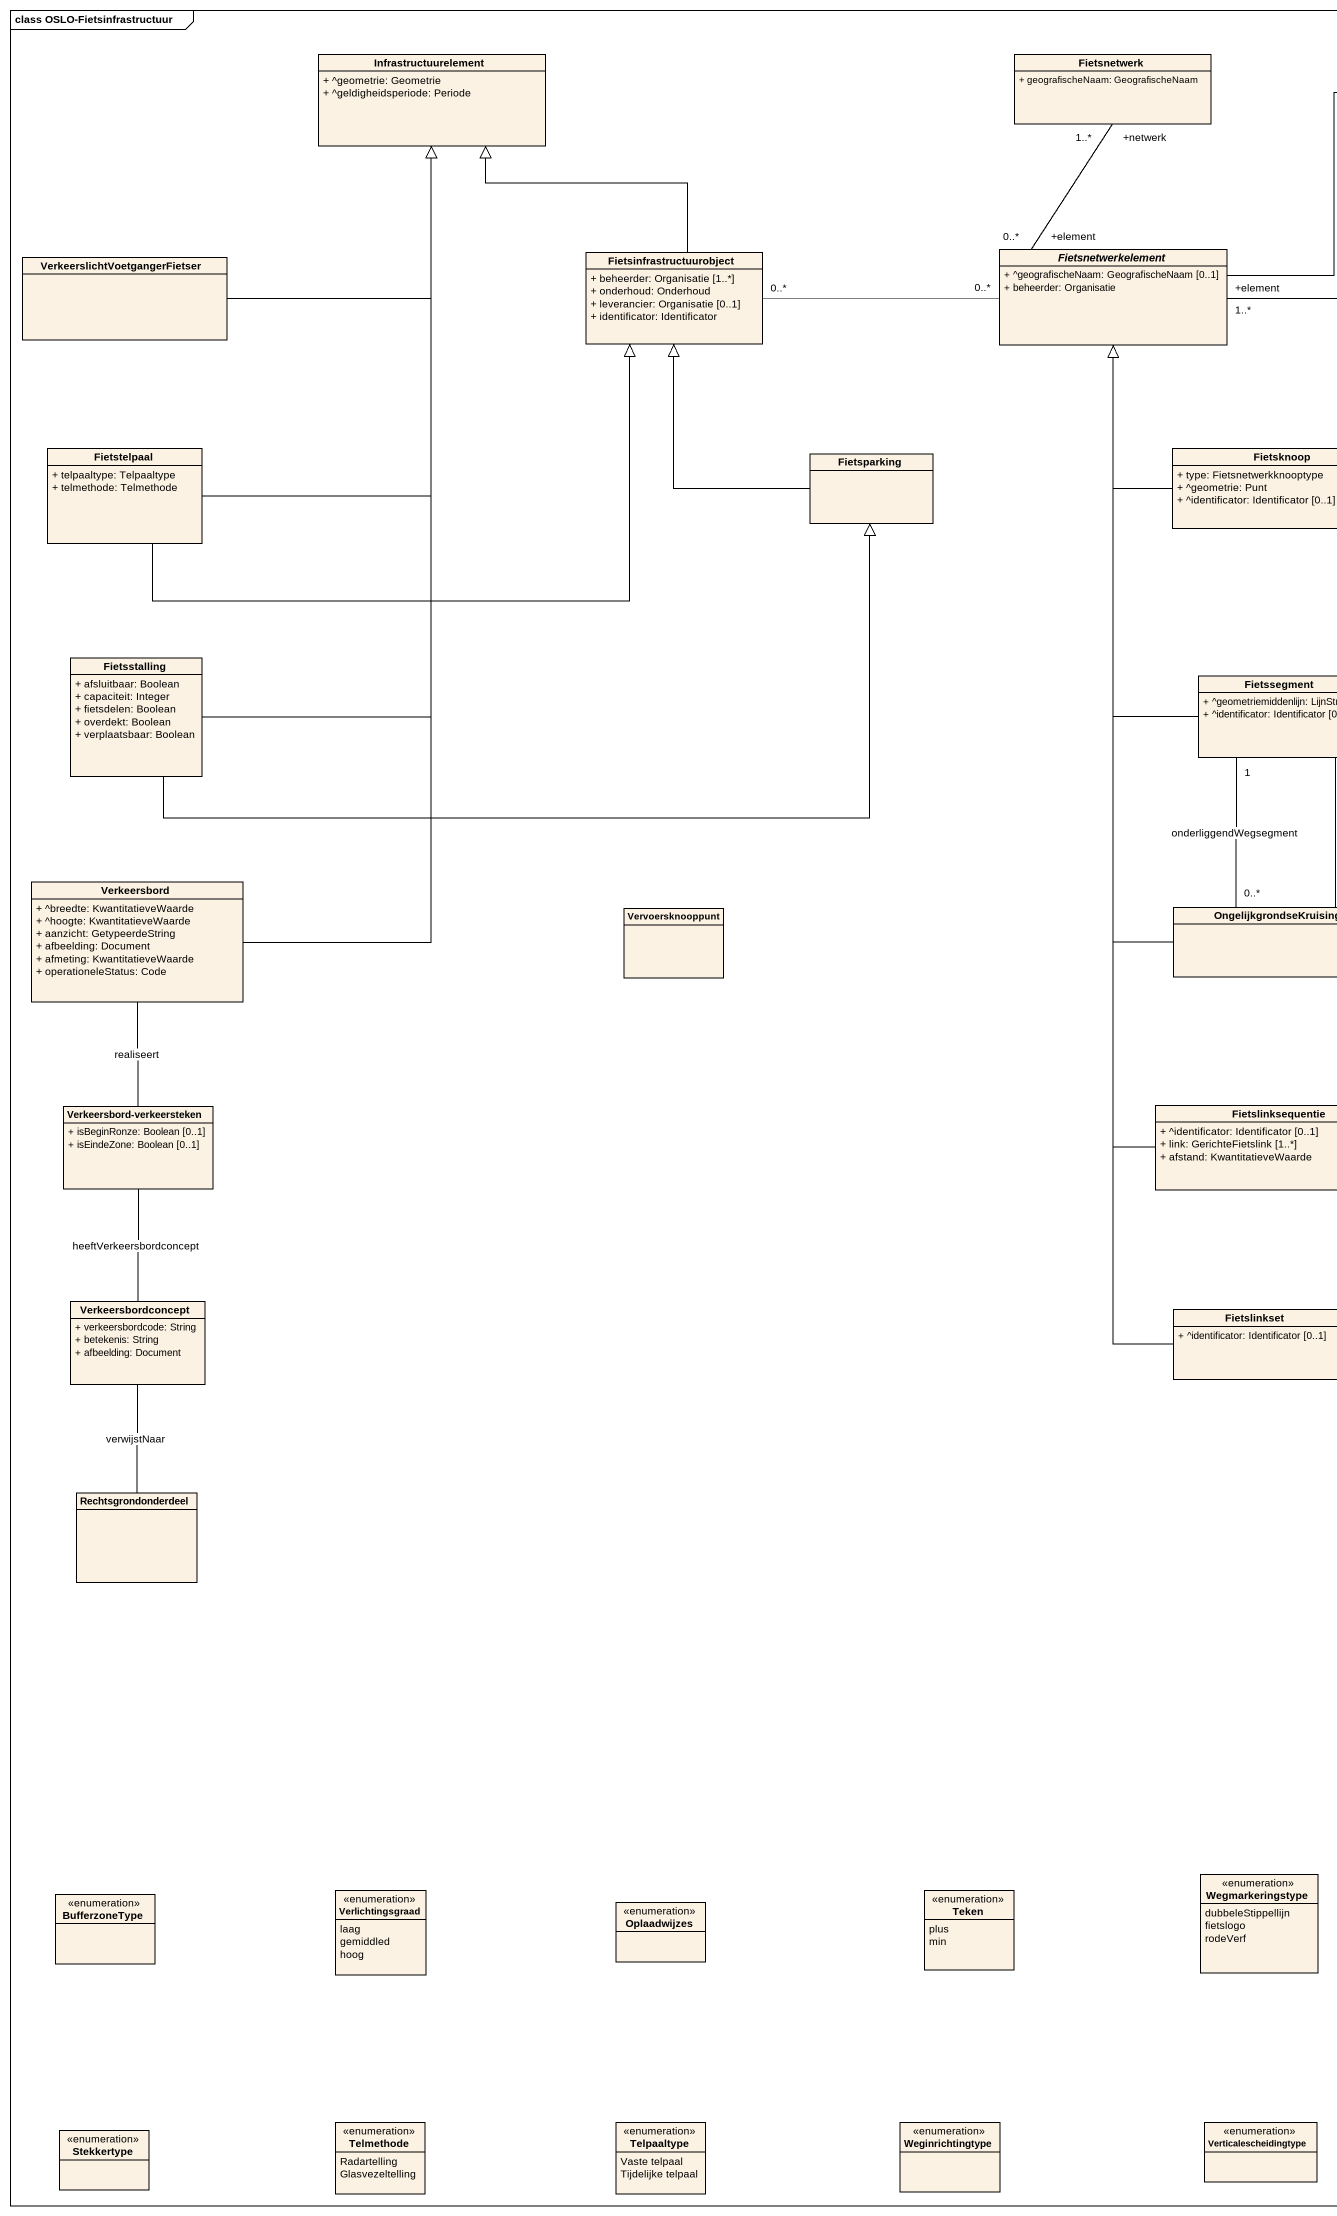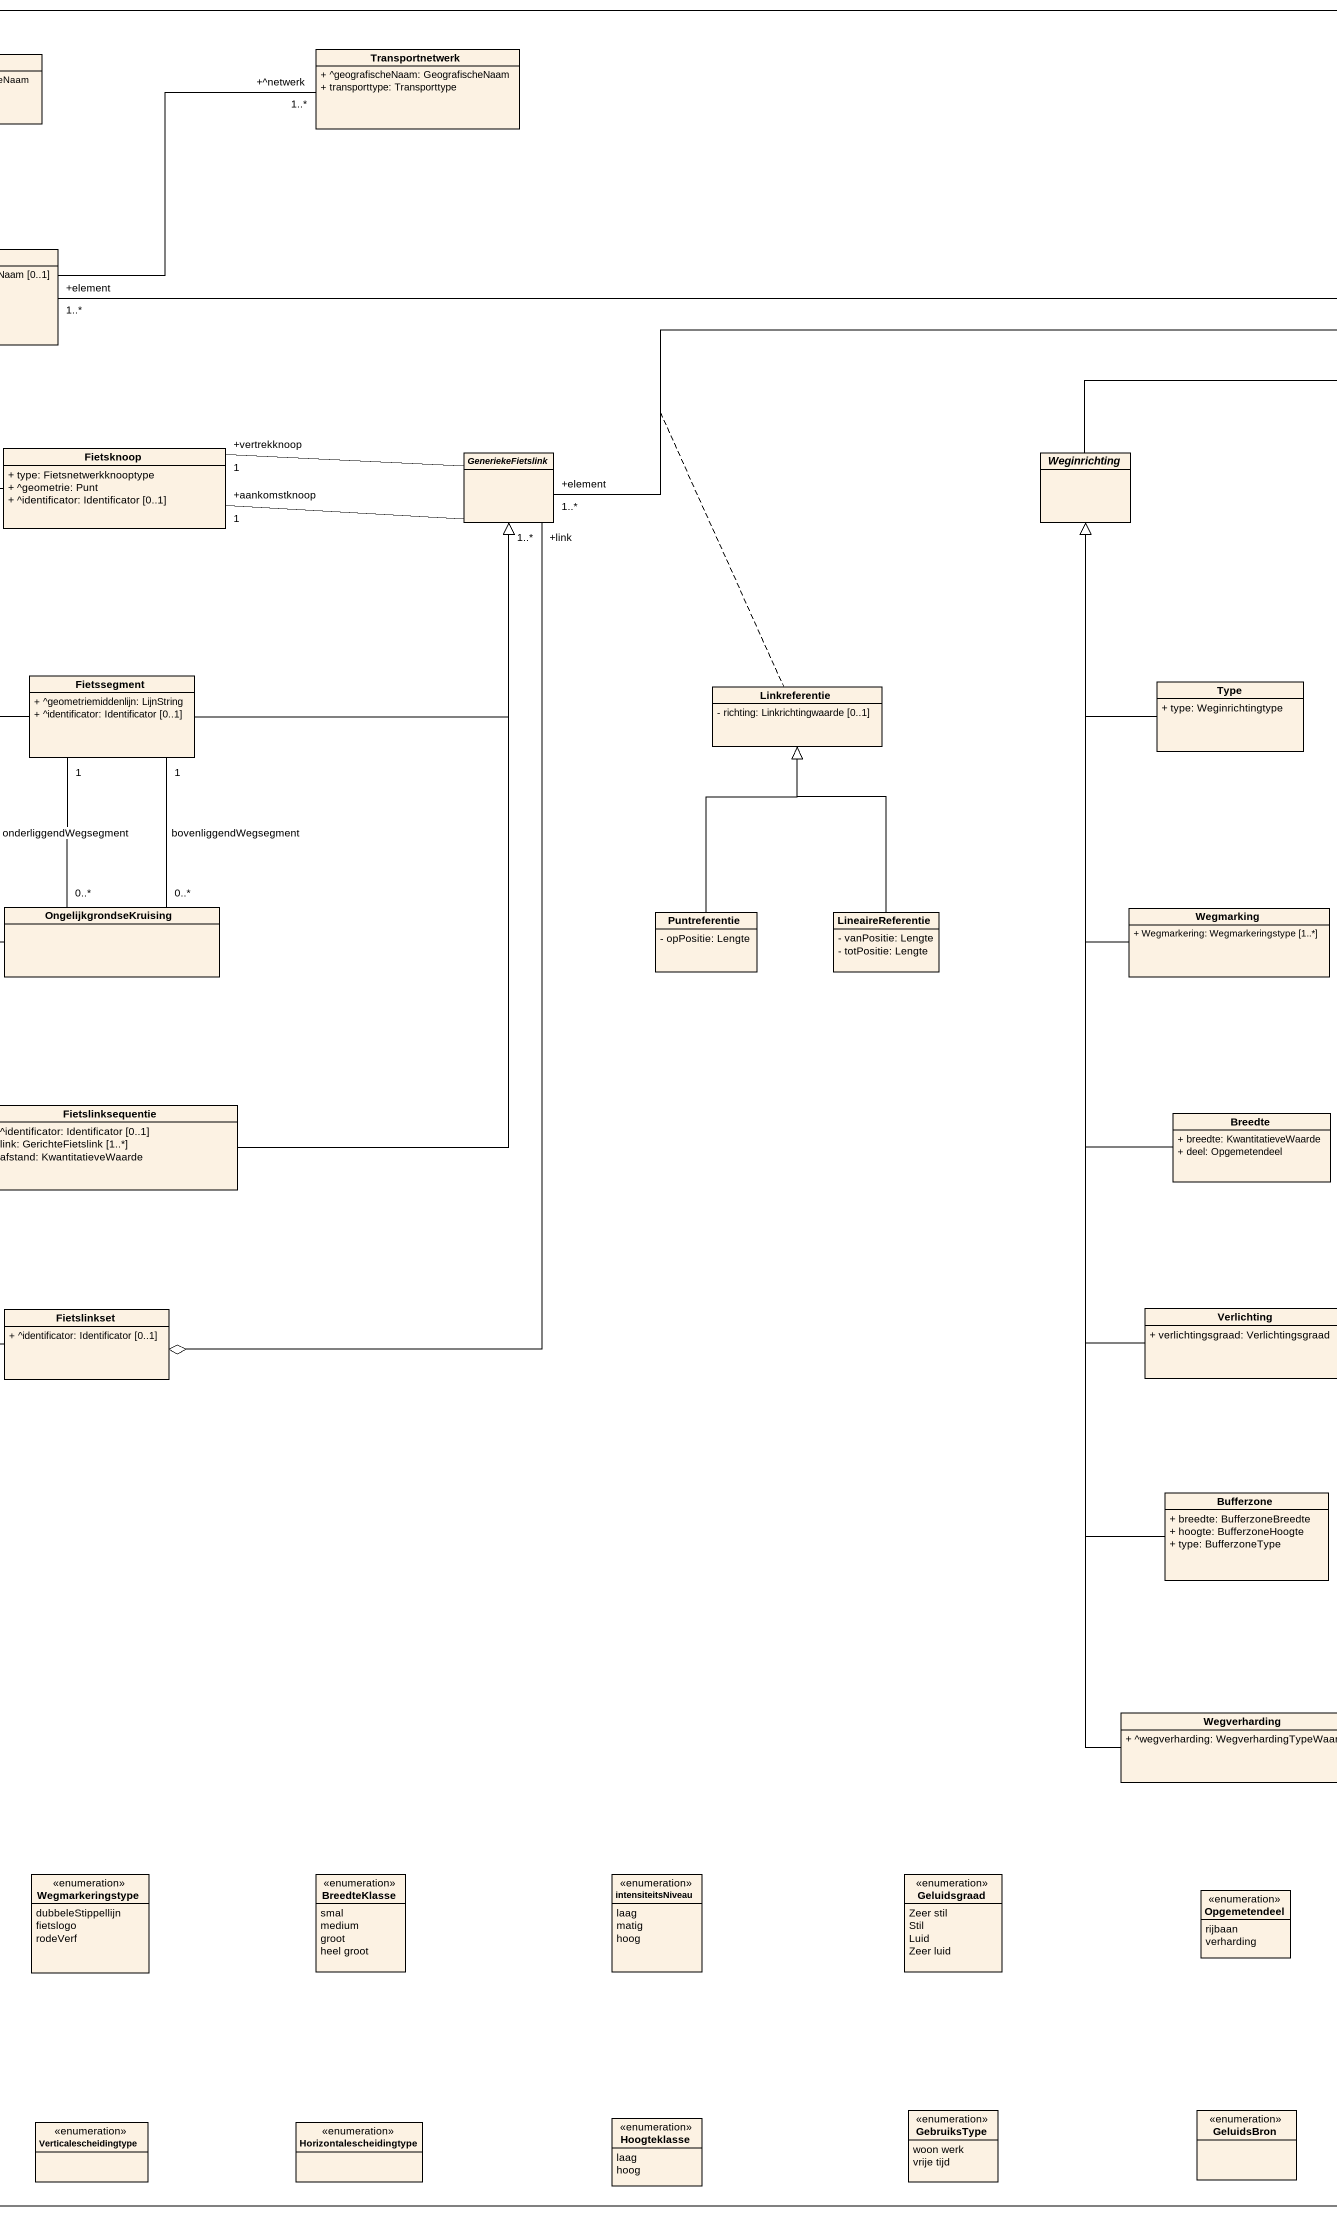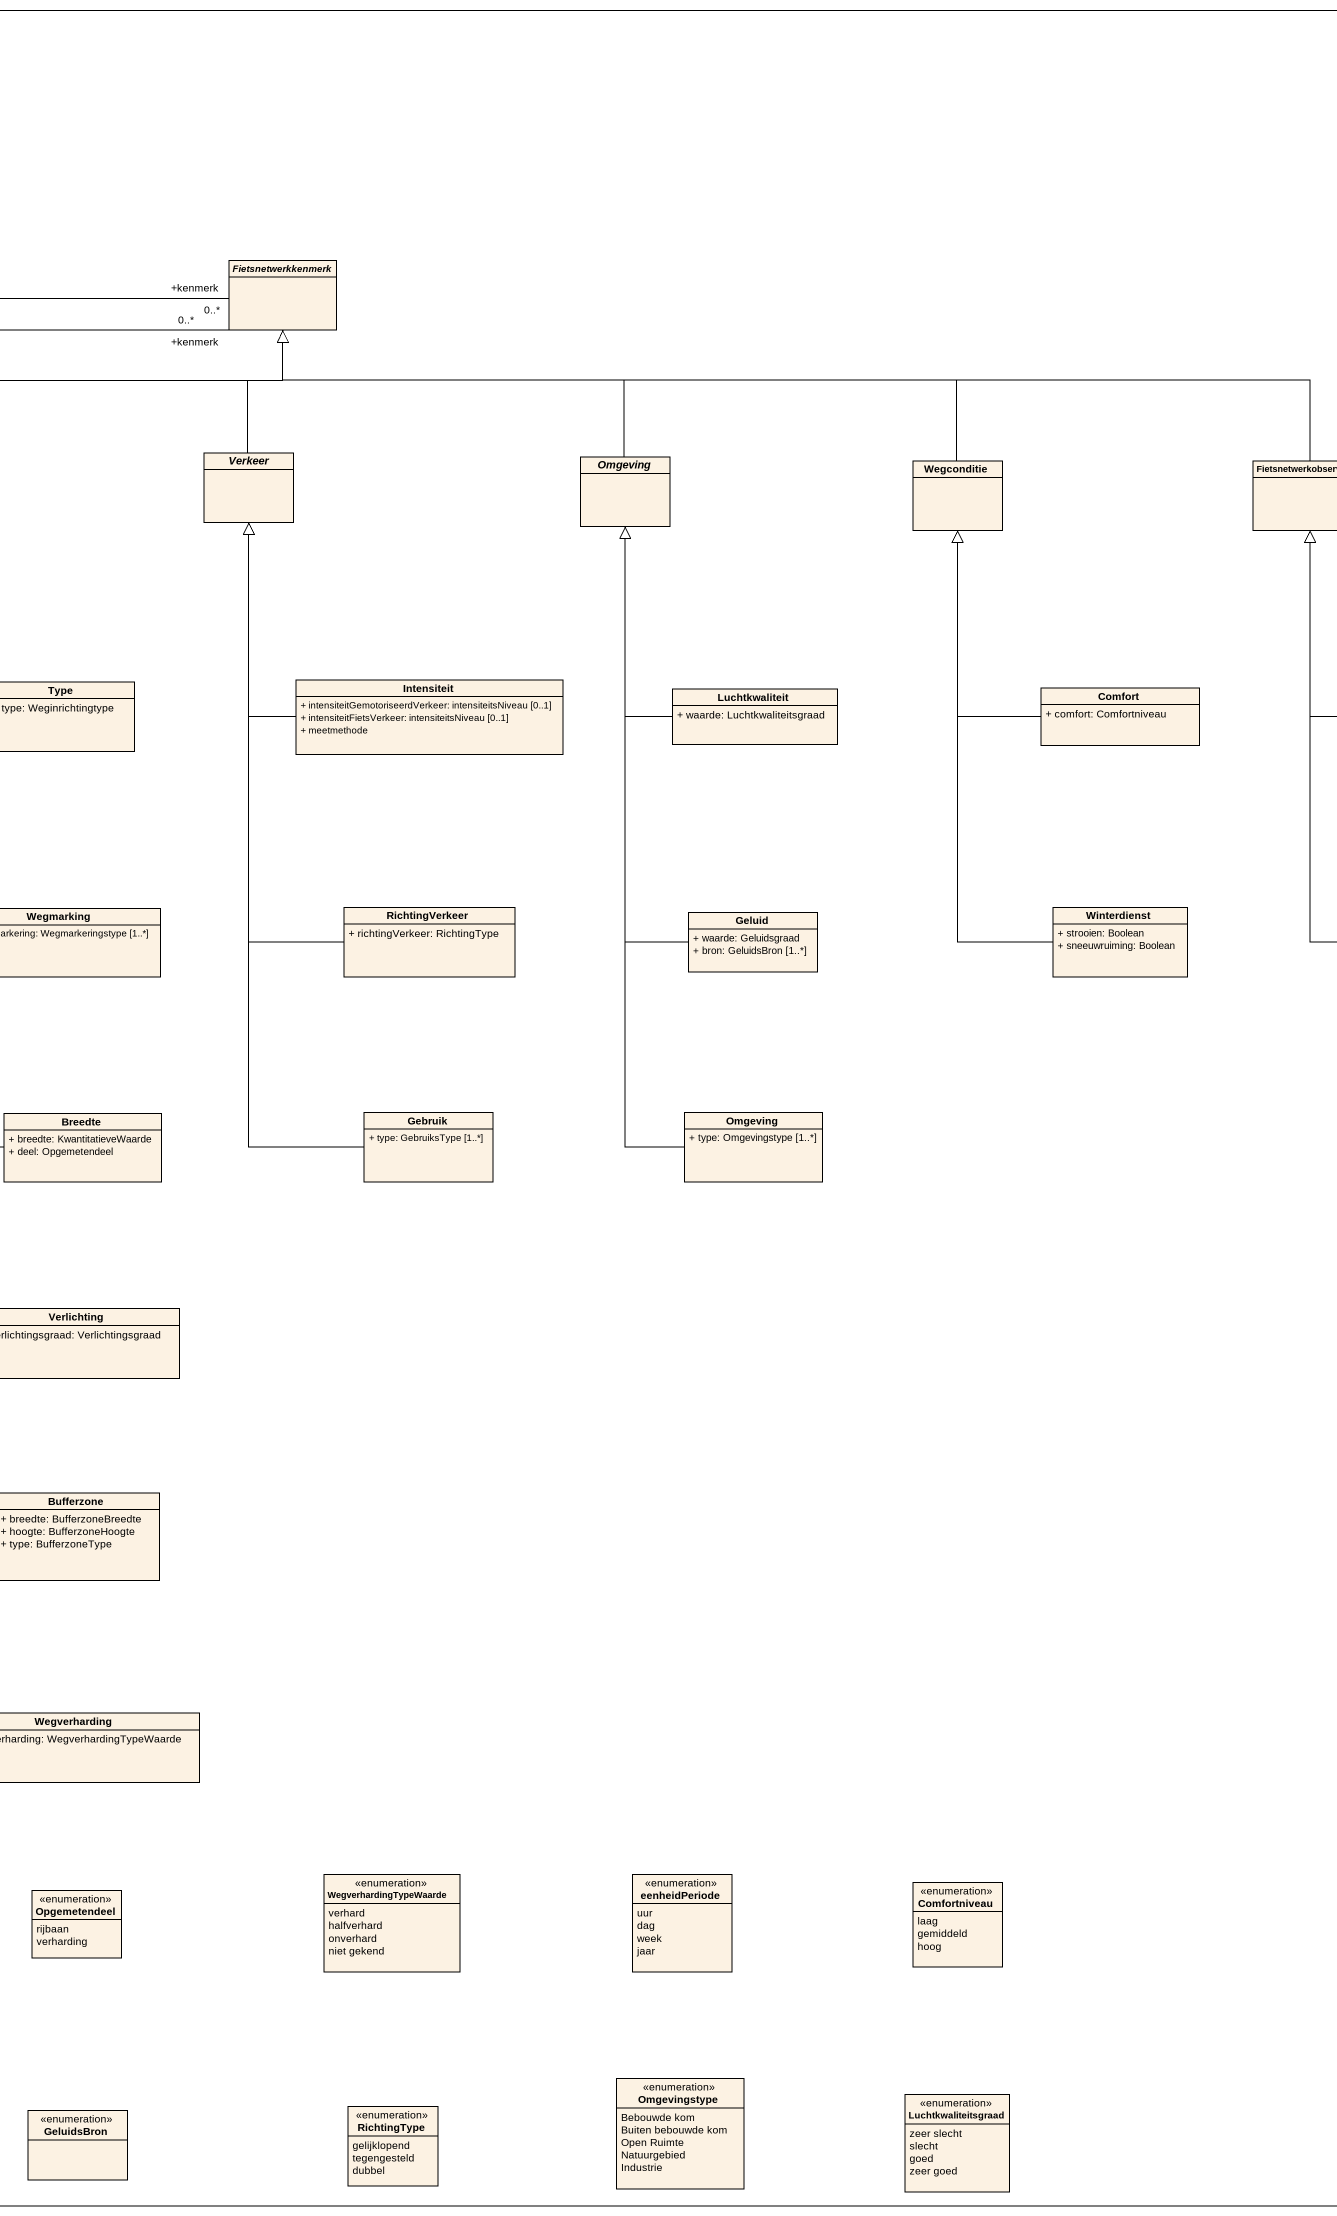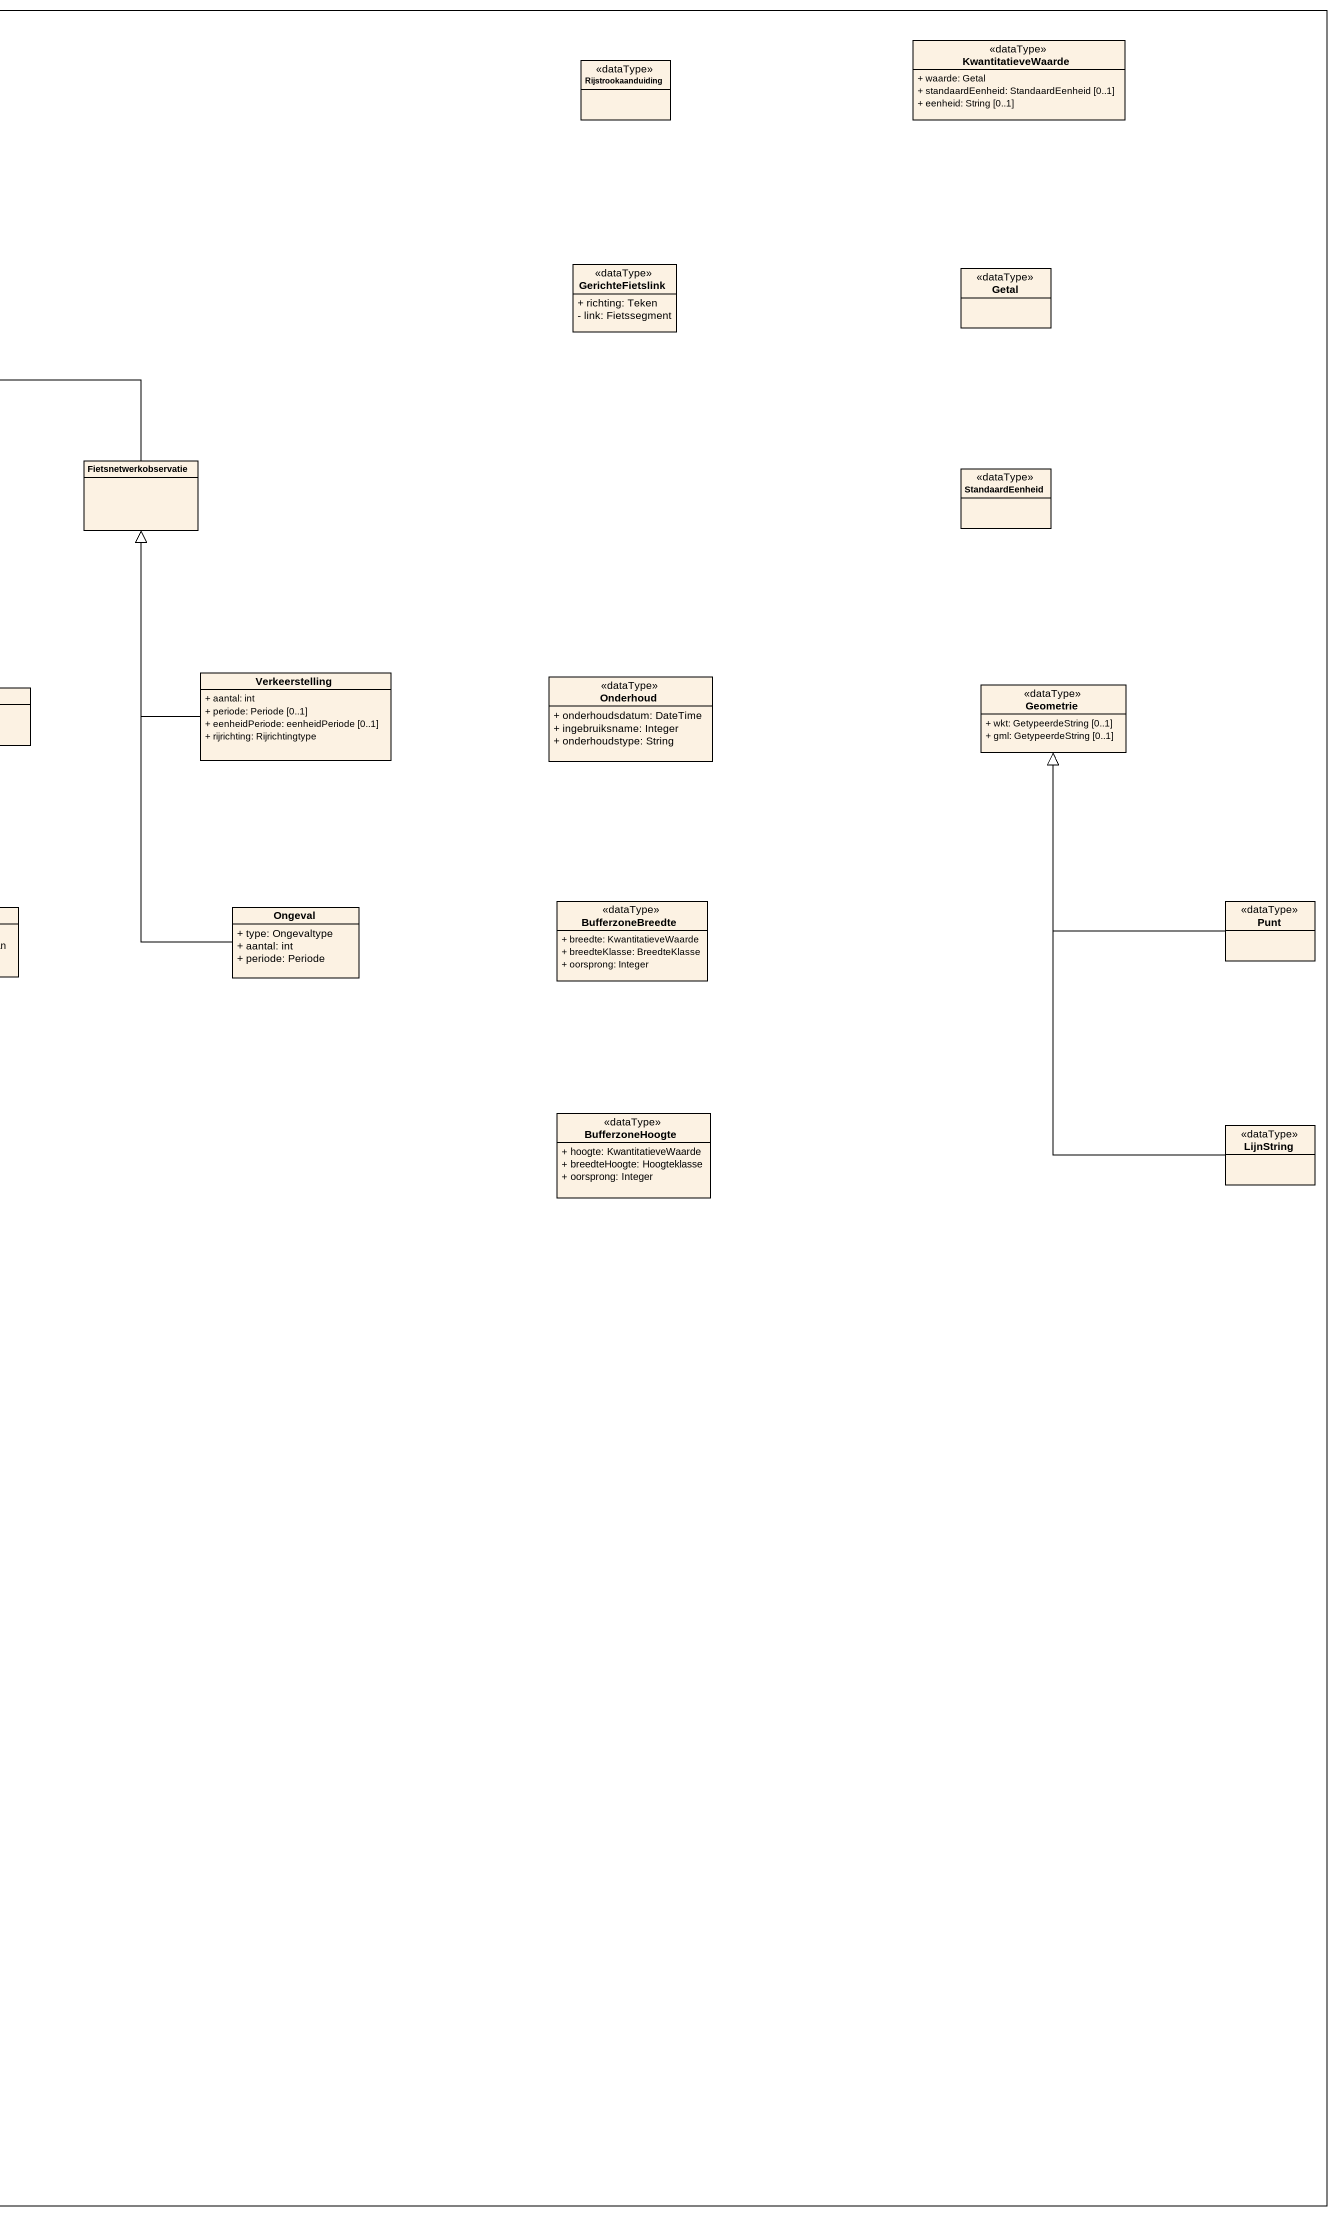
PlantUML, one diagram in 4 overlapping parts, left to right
@startuml
mainframe class OSLO-Fietsinfrastructuur
hide circle
hide empty members
skinparam classAttributeIconSize 0
class Infrastructuurelement {
  + ^geometrie: Geometrie
  + ^geldigheidsperiode: Periode
}
class Fietsnetwerk {
  + geografischeNaam: GeografischeNaam
}
class Transportnetwerk {
  + ^geografischeNaam: GeografischeNaam
  + transporttype: Transporttype
}
class Rijstrookaanduiding <<dataType>>
class KwantitatieveWaarde <<dataType>> {
  + waarde: Getal
  + standaardEenheid: StandaardEenheid [0..1]
  + eenheid: String [0..1]
}
class Fietsinfrastructuurobject {
  + beheerder: Organisatie [1..*]
  + onderhoud: Onderhoud
  + leverancier: Organisatie [0..1]
  + identificator: Identificator
}
abstract class Fietsnetwerkelement {
  + ^geografischeNaam: GeografischeNaam [0..1]
  + beheerder: Organisatie
}
class "VerkeerslichtVoetgangerFietser" as VerkeerslichtVoetgangerFiets
abstract class Fietsnetwerkkenmerk
class GerichteFietslink <<dataType>> {
  + richting: Teken
  - link: Fietssegment
}
class Getal <<dataType>>
class Fietstelpaal {
  + telpaaltype: Telpaaltype
  + telmethode: Telmethode
}
class Fietsparking
class Fietsknoop {
  + type: Fietsnetwerkknooptype
  + ^geometrie: Punt
  + ^identificator: Identificator [0..1]
}
abstract class GeneriekeFietslink
abstract class Weginrichting
abstract class Verkeer
abstract class Omgeving
class Wegconditie
class Fietsnetwerkobservatie
class StandaardEenheid <<dataType>>
class Fietsstalling {
  + afsluitbaar: Boolean
  + capaciteit: Integer
  + fietsdelen: Boolean
  + overdekt: Boolean
  + verplaatsbaar: Boolean
}
class Fietssegment {
  + ^geometriemiddenlijn: LijnString
  + ^identificator: Identificator [0..1]
}
class Linkreferentie {
  - richting: Linkrichtingwaarde [0..1]
}
class Type {
  + type: Weginrichtingtype
}
class Intensiteit {
  + intensiteitGemotoriseerdVerkeer: intensiteitsNiveau [0..1]
  + intensiteitFietsVerkeer: intensiteitsNiveau [0..1]
  + meetmethode
}
class Luchtkwaliteit {
  + waarde: Luchtkwaliteitsgraad
}
class Comfort {
  + comfort: Comfortniveau
}
class Verkeerstelling {
  + aantal: int
  + periode: Periode [0..1]
  + eenheidPeriode: eenheidPeriode [0..1]
  + rijrichting: Rijrichtingtype
}
class Onderhoud <<dataType>> {
  + onderhoudsdatum: DateTime
  + ingebruiksname: Integer
  + onderhoudstype: String
}
class Geometrie <<dataType>> {
  + wkt: GetypeerdeString [0..1]
  + gml: GetypeerdeString [0..1]
}
class Verkeersbord {
  + ^breedte: KwantitatieveWaarde
  + ^hoogte: KwantitatieveWaarde
  + aanzicht: GetypeerdeString
  + afbeelding: Document
  + afmeting: KwantitatieveWaarde
  + operationeleStatus: Code
}
class Vervoersknooppunt
class OngelijkgrondseKruising
class Puntreferentie {
  - opPositie: Lengte
}
class LineaireReferentie {
  - vanPositie: Lengte
  - totPositie: Lengte
}
class Wegmarking {
  + Wegmarkering: Wegmarkeringstype [1..*]
}
class RichtingVerkeer {
  + richtingVerkeer: RichtingType
}
class Geluid {
  + waarde: Geluidsgraad
  + bron: GeluidsBron [1..*]
}
class Winterdienst {
  + strooien: Boolean
  + sneeuwruiming: Boolean
}
class Ongeval {
  + type: Ongevaltype
  + aantal: int
  + periode: Periode
}
class BufferzoneBreedte <<dataType>> {
  + breedte: KwantitatieveWaarde
  + breedteKlasse: BreedteKlasse
  + oorsprong: Integer
}
class Punt <<dataType>>
class "Verkeersbord-verkeersteken" as Verkeersbord_verkeersteken {
  + isBeginRonze: Boolean [0..1]
  + isEindeZone: Boolean [0..1]
}
class Fietslinksequentie {
  + ^identificator: Identificator [0..1]
  + link: GerichteFietslink [1..*]
  + afstand: KwantitatieveWaarde
}
class Breedte {
  + breedte: KwantitatieveWaarde
  + deel: Opgemetendeel
}
class Gebruik {
  + type: GebruiksType [1..*]
}
class "Omgeving" as Omgeving_2 {
  + type: Omgevingstype [1..*]
}
class BufferzoneHoogte <<dataType>> {
  + hoogte: KwantitatieveWaarde
  + breedteHoogte: Hoogteklasse
  + oorsprong: Integer
}
class LijnString <<dataType>>
class Verkeersbordconcept {
  + verkeersbordcode: String
  + betekenis: String
  + afbeelding: Document
}
class Fietslinkset {
  + ^identificator: Identificator [0..1]
}
class Verlichting {
  + verlichtingsgraad: Verlichtingsgraad
}
class Rechtsgrondonderdeel
class Bufferzone {
  + breedte: BufferzoneBreedte
  + hoogte: BufferzoneHoogte
  + type: BufferzoneType
}
class Wegverharding {
  + ^wegverharding: WegverhardingTypeWaarde
}
enum Wegmarkeringstype {
  dubbeleStippellijn
  fietslogo
  rodeVerf
}
enum BreedteKlasse {
  smal
  medium
  groot
  heel groot
}
enum intensiteitsNiveau {
  laag
  matig
  hoog
}
enum Geluidsgraad {
  Zeer stil
  Stil
  Luid
  Zeer luid
}
enum WegverhardingTypeWaarde {
  verhard
  halfverhard
  onverhard
  niet gekend
}
enum eenheidPeriode {
  uur
  dag
  week
  jaar
}
enum BufferzoneType
enum Verlichtingsgraad {
  laag
  gemiddled
  hoog
}
enum Oplaadwijzes
enum Teken {
  plus
  min
}
enum Opgemetendeel {
  rijbaan
  verharding
}
enum Comfortniveau {
  laag
  gemiddeld
  hoog
}
enum Omgevingstype {
  Bebouwde kom
  Buiten bebouwde kom
  Open Ruimte
  Natuurgebied
  Industrie
}
enum Luchtkwaliteitsgraad {
  zeer slecht
  slecht
  goed
  zeer goed
}
enum Stekkertype
enum Telmethode {
  Radartelling
  Glasvezeltelling
}
enum Telpaaltype {
  Vaste telpaal
  Tijdelijke telpaal
}
enum Weginrichtingtype
enum Verticalescheidingtype
enum Horizontalescheidingtype
enum Hoogteklasse {
  laag
  hoog
}
enum GebruiksType {
  woon werk
  vrije tijd
}
enum GeluidsBron
enum RichtingType {
  gelijklopend
  tegengesteld
  dubbel
}
Fietsnetwerk "+netwerk\n1..*" -- "+element\n0..*" Fietsnetwerkelement
Fietsinfrastructuurobject -up-|> Infrastructuurelement
Fietsinfrastructuurobject "0..*" -right- "0..*" Fietsnetwerkelement
Fietsnetwerkelement -right- "+^netwerk\n1..*" Transportnetwerk
Fietsnetwerkelement "+element\n1..*" -right- "+kenmerk\n0..*" Fietsnetwerkkenmerk
VerkeerslichtVoetgangerFiets -up-|> Infrastructuurelement
Fietsnetwerkkenmerk "+kenmerk\n0..*" -left- "+element\n1..*" GeneriekeFietslink
(Fietsnetwerkkenmerk, GeneriekeFietslink) .. Linkreferentie
Fietstelpaal -up-|> Infrastructuurelement
Fietstelpaal -right-|> Fietsinfrastructuurobject
Fietsparking -up-|> Fietsinfrastructuurobject
Fietsknoop -up-|> Fietsnetwerkelement
GeneriekeFietslink -left- "+vertrekknoop\n1" Fietsknoop
GeneriekeFietslink -left- "+aankomstknoop\n1" Fietsknoop
GeneriekeFietslink "+link\n1..*" --o Fietslinkset
Weginrichting -right-|> Fietsnetwerkkenmerk
Verkeer -up-|> Fietsnetwerkkenmerk
Omgeving -left-|> Fietsnetwerkkenmerk
Wegconditie -left-|> Fietsnetwerkkenmerk
Fietsnetwerkobservatie -left-|> Fietsnetwerkkenmerk
Fietsstalling -up-|> Infrastructuurelement
Fietsstalling -right-|> Fietsparking
Fietssegment -up-|> Fietsnetwerkelement
Fietssegment -right-|> GeneriekeFietslink
Type -up-|> Weginrichting
Intensiteit -up-|> Verkeer
Luchtkwaliteit -up-|> Omgeving
Comfort -up-|> Wegconditie
Verkeerstelling -up-|> Fietsnetwerkobservatie
Verkeersbord -up-|> Infrastructuurelement
Verkeersbord -- Verkeersbord_verkeersteken : realiseert
OngelijkgrondseKruising -up-|> Fietsnetwerkelement
OngelijkgrondseKruising "0..*" -up- "1" Fietssegment : onderliggendWegsegment
OngelijkgrondseKruising "0..*" -up- "1" Fietssegment : bovenliggendWegsegment
Puntreferentie -up-|> Linkreferentie
LineaireReferentie -up-|> Linkreferentie
Wegmarking -up-|> Weginrichting
RichtingVerkeer -up-|> Verkeer
Geluid -up-|> Omgeving
Winterdienst -up-|> Wegconditie
Ongeval -up-|> Fietsnetwerkobservatie
Punt -up-|> Geometrie
Verkeersbord_verkeersteken -- Verkeersbordconcept : heeftVerkeersbordconcept
Fietslinksequentie -up-|> Fietsnetwerkelement
Fietslinksequentie -up-|> GeneriekeFietslink
Breedte -up-|> Weginrichting
Gebruik -up-|> Verkeer
Omgeving_2 -up-|> Omgeving
LijnString -up-|> Geometrie
Verkeersbordconcept -- Rechtsgrondonderdeel : verwijstNaar
Fietslinkset -up-|> Fietsnetwerkelement
Verlichting -up-|> Weginrichting
Bufferzone -up-|> Weginrichting
Wegverharding -up-|> Weginrichting
@enduml
